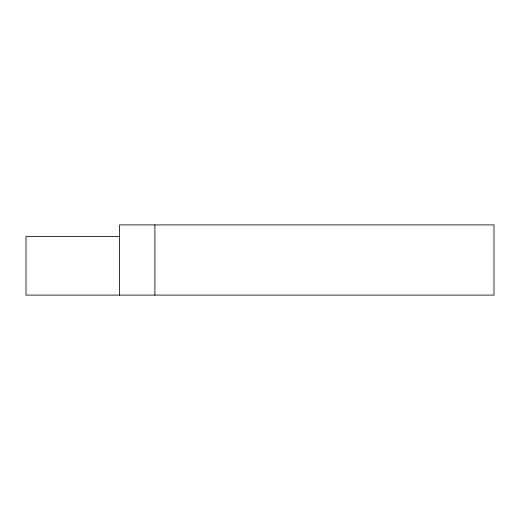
<?xml version="1.0" encoding="UTF-8"?>
<svg xmlns="http://www.w3.org/2000/svg" width="520" height="520" viewBox="0 0 520 520"><rect width="100%" height="100%" fill="white"/><g stroke="black" fill="none" stroke-linecap="round" stroke-linejoin="round"><path stroke-width="0.78" d="M119.6 236.6L26 236.6L26 295.1L494 295.1L494 224.9L119.6 224.9L119.6 295.1M154.915 224.9L154.915 295.1"/></g></svg>
